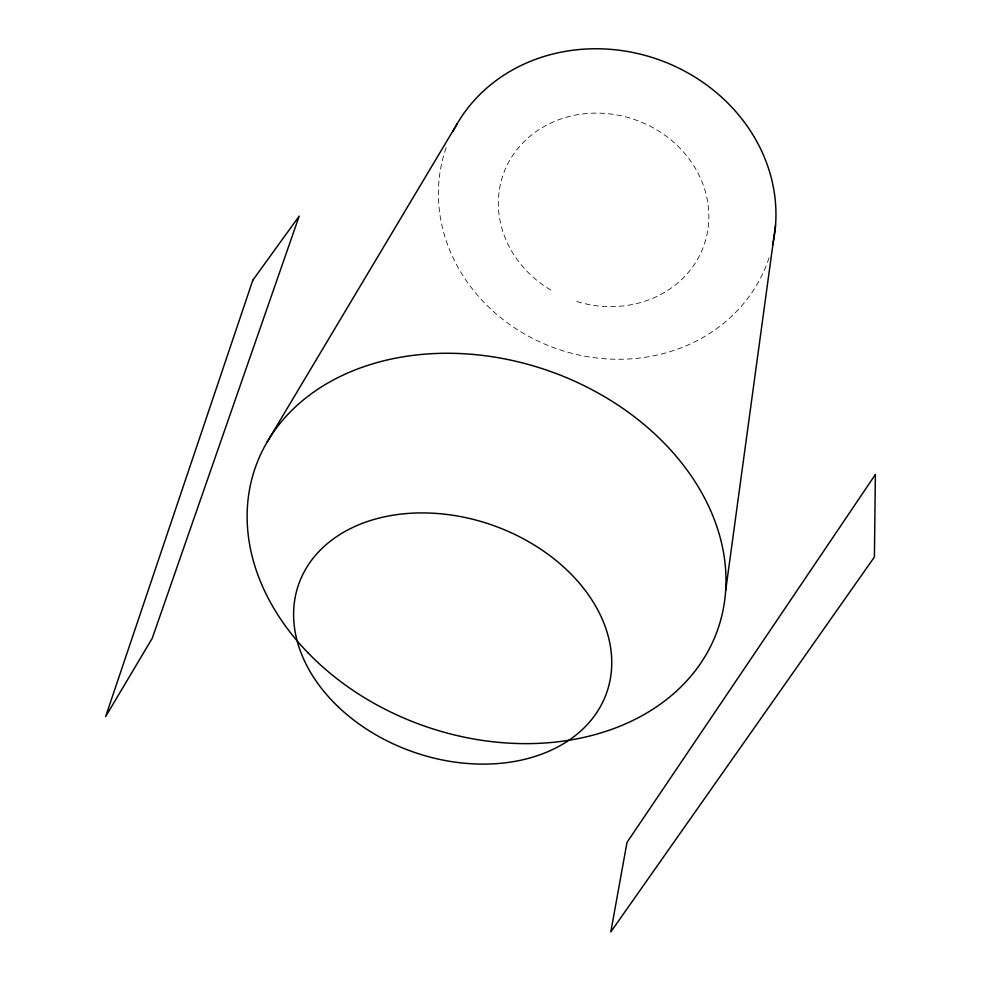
<?xml version="1.0" encoding="UTF-8"?>
<svg xmlns="http://www.w3.org/2000/svg" width="981" height="981" viewBox="0 0 981 981"><rect width="100%" height="100%" fill="white"/><g stroke="black" fill="none" stroke-linecap="round" stroke-linejoin="round"><path stroke-width="0.74" stroke-dasharray="4.91 3.68" d="M769.055 257.807A170.596 153.269 19.3 0 1 556.301 348.598A170.596 153.269 19.3 0 1 447.238 144.673M550.758 290.045A106.426 95.476 19.4 0 1 543.695 126.745A106.426 95.476 19.4 0 1 707.424 200.431A106.426 95.476 19.4 0 1 575.148 301.02"/><path stroke-width="1.47" d="M725.646 590.746L775.542 225.176M266.783 442.615L457.158 123.814M453.014 131.466A170.596 153.269 19.3 0 1 658.803 59.706A170.596 153.269 19.3 0 1 772.513 245.299M875.383 474.522L874.414 557L610.795 931.95L627.006 842.421L875.383 474.522M252.816 280.21L105.617 716.608L152.251 638.275L299.205 216.09L252.816 280.21M308.022 652.831A244.98 188.168 19.3 0 0 713.996 639.085A244.98 188.168 19.3 0 0 437.649 353.43A244.98 188.168 19.3 0 0 308.022 652.831M338.408 706.982A163.263 120.111 19.4 0 0 605.669 695.419A163.263 120.111 19.4 0 0 413.957 513.088A163.263 120.111 19.4 0 0 338.408 706.982"/></g></svg>
